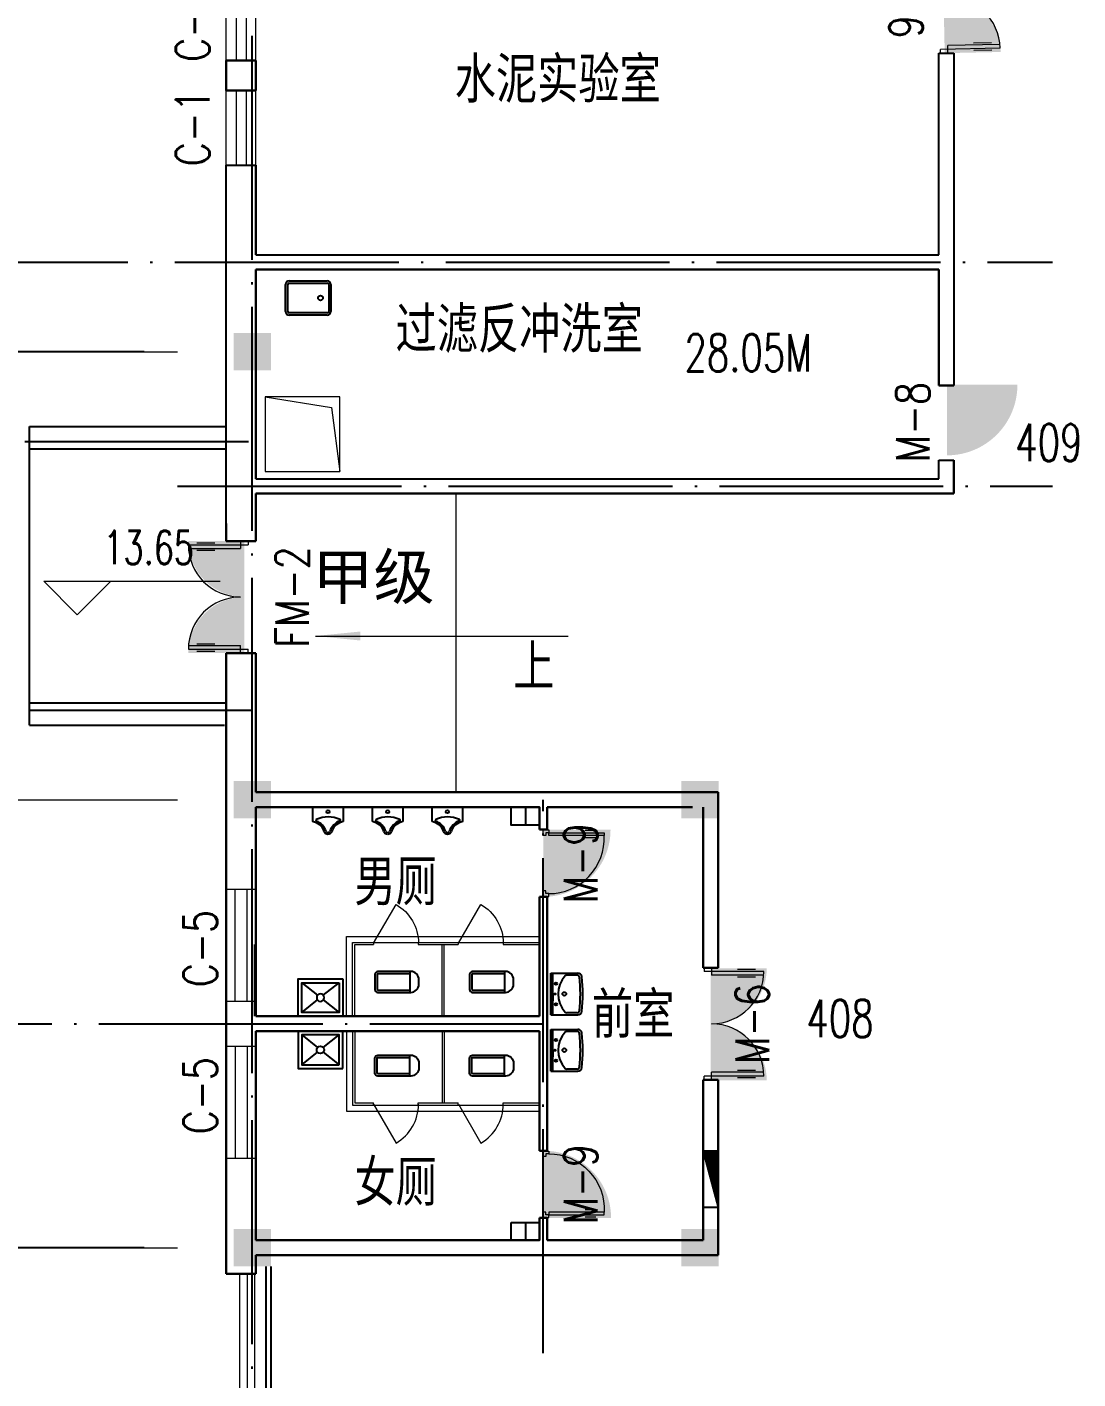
# Model space of a CAD drawing. Extents: x -220435 to 246757, y -381552 to -223577.
# Drawn here: x 154745 to 168829, y -314541 to -296434 of the extents above; entities that cross this region are included whole.
import ezdxf
from ezdxf.enums import TextEntityAlignment as Align

# ---------------------------------------------------------------- set-up
doc = ezdxf.new("R2010")
doc.units = 0
doc.header["$LTSCALE"] = 1500
doc.header["$MEASUREMENT"] = 0
doc.linetypes.add('DASH', pattern=[0.35, 0.25, -0.1])
doc.linetypes.add('DOTE', pattern=[2.42, 2, -0.2, 0.02, -0.2])
doc.layers.get('0').update_dxf_attribs({"linetype": 'CONTINUOUS'})
doc.layers.get('DEFPOINTS').update_dxf_attribs({"linetype": 'CONTINUOUS'})
for name, color, linetype in [('AXIS', 7, 'CONTINUOUS'), ('COLUMN', 7, 'CONTINUOUS'), ('DOTE', 7, 'DOTE'), ('JELIBTLTC', 7, 'CONTINUOUS'), ('LVTRY', 7, 'CONTINUOUS'), ('PUB_WALL', 7, 'CONTINUOUS'), ('WALL', 7, 'CONTINUOUS'), ('WINDOW_TEXT', 7, 'CONTINUOUS'), ('模压门', 90, 'CONTINUOUS'), ('防火门', 10, 'CONTINUOUS'), ('防盗门', 180, 'CONTINUOUS')]:
    doc.layers.add(name, color=color, linetype=linetype)
for name, color, linetype, lineweight in [('PUB_DIM', 7, 'CONTINUOUS', 0), ('WINDOW', 7, 'CONTINUOUS', 0), ('我的', 7, 'CONTINUOUS', 0)]:
    doc.layers.add(name, color=color, linetype=linetype, lineweight=lineweight)
doc.styles.add('_SIMPLEX', font='SIMPLEX.shx', dxfattribs={"width": 0.8})
doc.styles.add('DIM_FONT', font='TXT.shx', dxfattribs={"width": 0.7})
doc.styles.add('HZ4', font='')
doc.styles.add('JELIBTLZX1', font='arial.ttf', dxfattribs={"width": 0.65})
doc.styles.add('SIMPLEX', font='SIMPLEX.SHX')
doc.styles.get('HZ4').set_extended_font_data('SimSun')
doc.dimstyles.new('DIMN150', dxfattribs={"dimscale": 1.5, "dimtxt": 300, "dimasz": 1, "dimexe": 250, "dimexo": 300, "dimgap": 150, "dimtad": 1, "dimdec": 0, "dimzin": 0, "dimdsep": 46, "dimtxsty": 'DIM_FONT', "dimblk": '_DIMX', "dimcen": 0.09, "dimclrt": 7, "dimadec": 0, "dimazin": 0, "dimtfac": 1, "dimtdec": 0, "dimtix": 1, "dimtmove": 2, "dimatfit": 3, "dimldrblk": '_DIMX', "dimfxl": 1, "dimtolj": 1, "dimtzin": 0, "dimarcsym": 0})

# ---------------------------------------------------------------- blocks, each defined once
blk = doc.blocks.new('_LV1')
for p, q in [((-280, 0), (280, 0)), ((-280, 0), (-280, -361)), ((280, 0), (280, -361)), ((-280, -29), (280, -29)), ((0, -29), (-90, -29)), ((-90, -29), (90, -29)), ((-251, -356), (-251, -214)), ((251, -356), (251, -215))]:
    blk.add_line(p, q)
for centre, radius in [((-139, -69), 15), ((1, -182), 24.9), ((0, -57), 8), ((139, -69), 15)]:
    blk.add_circle(centre, radius)
for centre, radius, start, end in [((0, -452), 354, 46.7581, 133.1543), ((-224, -361), 56, 180, 263.481), ((-223, -214), 28, 133.1543, 180), ((-223, -356), 28, 180, 263.4984), ((223, -356), 28, 276.5122, 0), ((224, -361), 56, 276.519, 0), ((223, -215), 28, 0, 46.7581), ((0, 1600), 2029, 263.481, 276.519), ((0, 1600), 1997, 263.4984, 276.5122)]:
    blk.add_arc(centre, radius, start, end)
blk = doc.blocks.new('_DIMX')
blk.add_line((-150, 0), (150, 0))
at = {"const_width": 50}
blk.add_lwpolyline([(-70, -70), (70, 70)], dxfattribs=at)
blk = doc.blocks.new('*D391')
at = {"layer": 'DEFPOINTS', "color": 0, "lineweight": 20}
for p in [(156764, -270783), (147022, -349373), (156764, -349373)]:
    blk.add_point(p, dxfattribs=at)
at = {"layer": 'PUB_DIM', "color": 0, "lineweight": -2}
for p, q in [((156314, -270783), (146647, -270783)), ((147022, -270785), (147022, -349372)), ((156314, -349373), (146647, -349373))]:
    blk.add_line(p, q, dxfattribs=at)
at = {"layer": 'PUB_DIM', "color": 0, "lineweight": -2, "xscale": 1.5, "yscale": 1.5, "zscale": 1.5}
for p, rotation in [((147022, -270783), 90), ((147022, -349373), 270)]:
    blk.add_blockref('_DIMX', p, dxfattribs=dict(at, rotation=rotation))
at = {"layer": 'PUB_DIM', "color": 7, "insert": (146572, -310078), "char_height": 450, "attachment_point": 5, "rotation": 90, "style": 'DIM_FONT'}
blk.add_mtext('\\A1;78590', dxfattribs=at)
blk = doc.blocks.new('*D609')
at = {"layer": 'DEFPOINTS', "color": 0, "lineweight": 20}
for p in [(156764, -312783), (148222, -318783), (156764, -318783)]:
    blk.add_point(p, dxfattribs=at)
at = {"layer": 'PUB_DIM', "color": 0, "lineweight": -2}
for p, q in [((156314, -312783), (147847, -312783)), ((148222, -312785), (148222, -318782)), ((156314, -318783), (147847, -318783))]:
    blk.add_line(p, q, dxfattribs=at)
at = {"layer": 'PUB_DIM', "color": 0, "lineweight": -2, "xscale": 1.5, "yscale": 1.5, "zscale": 1.5}
for p, rotation in [((148222, -312783), 90), ((148222, -318783), 270)]:
    blk.add_blockref('_DIMX', p, dxfattribs=dict(at, rotation=rotation))
at = {"layer": 'PUB_DIM', "color": 7, "insert": (147772, -315783), "char_height": 450, "attachment_point": 5, "rotation": 90, "style": 'DIM_FONT'}
blk.add_mtext('\\A1;6000', dxfattribs=at)
blk = doc.blocks.new('_LV6')
for p, q in [((-140, -340), (-140, -780)), ((-110, -340), (-110, -770)), ((100, -300), (-100, -300)), ((100, -330), (-100, -330)), ((110, -770), (110, -340)), ((140, -780), (140, -340)), ((140, -770), (-140, -770)), ((-30, -890), (30, -890))]:
    blk.add_line(p, q)
for centre, radius, start, end in [((-100, -340), 40, 90, 180), ((-100, -340), 10, 90, 180), ((100, -340), 40, 0, 90), ((100, -340), 10, 0, 90), ((-30, -780), 110, 180, 270), ((30, -780), 110, 270, 0)]:
    blk.add_arc(centre, radius, start, end)
blk = doc.blocks.new('_DBLK')
blk.add_line((-0.5, 0), (0, -0.866))
blk.add_arc((-0.5, 0), 1, 300, 0)
at = {"layer": 'WINDOW_TEXT', "style": 'SIMPLEX', "flags": 9}
blk.add_attdef('A', text='', height=1, dxfattribs=at).set_placement((0, 1.5), align=Align.MIDDLE)
blk = doc.blocks.new('_GCBLK')
at = {"linetype": 'DASH'}
for p, q in [((-0.5, -0.5), (-0.5, 0.5)), ((0.5, -0.5), (0.5, 0.5)), ((-0.5, 0.2), (0.5, 0.2)), ((-0.5, -0.2), (0.5, -0.2))]:
    blk.add_line(p, q, dxfattribs=at)
at = {"layer": 'WINDOW_TEXT', "style": 'SIMPLEX', "flags": 9}
blk.add_attdef('A', text='', height=1, dxfattribs=at).set_placement((0, 1.5), align=Align.MIDDLE)
blk = doc.blocks.new('_FZH')
blk.add_solid([(-0.5, -0.5), (0.5, -0.5), (-0.5, 0.5), (0.5, 0.5)])
blk = doc.blocks.new('M_A23MCU')
for p, q in [((-0.454, 0.081), (-0.454, 0.905)), ((-0.454, 0.905), (-0.413, 0.905)), ((-0.413, 0.905), (-0.413, 0.081)), ((-0.489, 0.782), (-0.489, 0.624)), ((-0.378, 0.782), (-0.378, 0.624)), ((-0.495, -0.002), (-0.495, 0.081)), ((-0.495, 0.081), (-0.454, 0.081)), ((-0.413, 0.081), (-0.454, 0.081)), ((-0.454, 0.081), (-0.454, 0.039)), ((-0.454, 0.039), (-0.413, 0.039)), ((-0.413, 0.039), (-0.413, -0.002)), ((0.412, 0.039), (0.412, -0.002)), ((0.453, 0.039), (0.412, 0.039)), ((0.453, 0.081), (0.453, 0.039)), ((0.494, 0.081), (0.453, 0.081)), ((0.494, -0.002), (0.494, 0.081)), ((-0.413, -0.002), (-0.495, -0.002)), ((-0.495, -0.002), (-0.495, -0.002)), ((0.412, -0.002), (0.494, -0.002)), ((0.494, -0.002), (0.494, -0.002))]:
    blk.add_line(p, q)
blk.add_arc((-0.372, 0.082), 0.825, 359.9283, 92.866)
blk = doc.blocks.new('*D686')
at = {"layer": 'DEFPOINTS', "color": 0, "lineweight": 20}
for p in [(156764, -294783), (148222, -300783), (156764, -300783)]:
    blk.add_point(p, dxfattribs=at)
at = {"layer": 'PUB_DIM', "color": 0, "lineweight": -2}
for p, q in [((156314, -294783), (147847, -294783)), ((148222, -294785), (148222, -300782)), ((156314, -300783), (147847, -300783))]:
    blk.add_line(p, q, dxfattribs=at)
at = {"layer": 'PUB_DIM', "color": 0, "lineweight": -2, "xscale": 1.5, "yscale": 1.5, "zscale": 1.5}
for p, rotation in [((148222, -294783), 90), ((148222, -300783), 270)]:
    blk.add_blockref('_DIMX', p, dxfattribs=dict(at, rotation=rotation))
at = {"layer": 'PUB_DIM', "color": 7, "insert": (147772, -297783), "char_height": 450, "attachment_point": 5, "rotation": 90, "style": 'DIM_FONT'}
blk.add_mtext('\\A1;6000', dxfattribs=at)
blk = doc.blocks.new('M_A20TUI')
for p, q in [((-0.483, 0.396), (-0.483, 0.235)), ((-0.467, 0.471), (-0.467, -0.062)), ((-0.433, 0.47), (-0.433, 0.004)), ((-0.417, 0.396), (-0.417, 0.235)), ((0.417, 0.396), (0.417, 0.235)), ((0.433, 0.47), (0.433, 0.004)), ((0.467, 0.471), (0.467, -0.062)), ((0.483, 0.396), (0.483, 0.235)), ((-0.5, 0.004), (-0.433, 0.004)), ((-0.5, 0.004), (-0.5, -0.062)), ((0.5, 0.004), (0.433, 0.004)), ((0.5, 0.004), (0.5, -0.062)), ((-0.5, -0.062), (-0.467, -0.062)), ((0.5, -0.062), (0.467, -0.062))]:
    blk.add_line(p, q)
for centre, start, end in [((-0.467, 0.004), 0, 90), ((0.467, 0.004), 90, 180)]:
    blk.add_arc(centre, 0.467, start, end)
blk = doc.blocks.new('_LV8')
for p, q in [((-205, 0), (205, 0)), ((-205, -191), (-205, 0)), ((205, 0), (205, -191))]:
    blk.add_line(p, q)
blk.add_circle((0, -60), 20)
for centre, radius, start, end in [((-152, -175), 10, 114.1084, 248.1394), ((5, -526), 395, 66.6675, 114.1084), ((158, -173), 10, 290.4941, 66.6675), ((-243, -391), 203, 19.2639, 79.2894), ((-243, -401), 233, 19.2639, 68.1394), ((0, -306), 54, 199.2639, 269.7777), ((0, -316), 24, 199.2639, 269.4998), ((0, -306), 54, 270.2223, 340.7361), ((0, -316), 24, 270.5002, 340.7361), ((243, -401), 233, 110.4941, 160.7361), ((243, -391), 203, 100.7106, 160.7361)]:
    blk.add_arc(centre, radius, start, end)
blk = doc.blocks.new('_ARROW')
blk.add_solid([(0, 0), (-1, 0.1), (-1, -0.1)])
blk = doc.blocks.new('_LV11')
for p, q in [((-255, 0), (255, 0)), ((-305, -410), (-305, -50)), ((-275, -410), (-275, -50)), ((-255, -30), (255, -30)), ((275, -50), (275, -410)), ((305, -50), (305, -410)), ((255, -430), (-255, -430)), ((255, -460), (-255, -460))]:
    blk.add_line(p, q)
blk.add_circle((165, -230), 32.5)
for centre, radius, start, end in [((-255, -50), 50, 90, 180), ((255, -50), 50, 0, 90), ((-255, -50), 20, 90, 180), ((255, -50), 20, 0, 90), ((-255, -410), 50, 180, 270), ((-255, -410), 20, 180, 270), ((255, -410), 50, 270, 0), ((255, -410), 20, 270, 0)]:
    blk.add_arc(centre, radius, start, end)
blk = doc.blocks.new('_WBLK')
for p, q in [((-0.5, 0.5), (0.5, 0.5)), ((0.5, 0.167), (-0.5, 0.167)), ((0.5, -0.167), (-0.5, -0.167)), ((-0.5, -0.5), (0.5, -0.5))]:
    blk.add_line(p, q)
at = {"layer": 'WINDOW_TEXT', "style": 'SIMPLEX', "flags": 9}
blk.add_attdef('A', text='', height=1, dxfattribs=at).set_placement((0, 1.5), align=Align.MIDDLE)
blk = doc.blocks.new('_LV12')
for p, q in [((-250, -50), (-39, -219)), ((39, -219), (250, -50)), ((-250, -450), (-39, -281)), ((39, -281), (250, -450))]:
    blk.add_line(p, q)
for points in [[(300, -500), (300, 0), (-300, 0), (-300, -500)], [(250, -450), (250, -50), (-250, -50), (-250, -450)]]:
    blk.add_lwpolyline(points, close=True)
blk.add_circle((0, -250), 50)

msp = doc.modelspace()

# ---------------------------------------------------------------- hatches: boundary and pattern name
at = {"linetype": 'ByBlock'}
h = msp.add_hatch(dxfattribs=at)
h.set_pattern_fill('ANSI31', color=256, scale=10, style=0)
h.set_pattern_definition([(45, (261649.9075, -457780.7517), (-0.8838834765, 0.8838834765), [])])
h.paths.add_polyline_path([(164007.3, -311490), (163807.3, -311490), (164007.3, -312240)])
at = {"layer": '模压门'}
for points in [[(162564.7, -307184.1, -0.4142136), (161664.7, -308084.1), (161664.7, -307184.1)], [(164658.3, -309040.3, -0.4142136), (163908.3, -309790.3), (163908.3, -309040.3)], [(164658.3, -310540.3, 0.4142136), (163908.3, -309790.3), (163908.3, -310540.3)], [(162572.3, -312384.1, 0.4142136), (161672.3, -311484.1), (161672.3, -312384.1)]]:
    msp.add_hatch(color=256, dxfattribs=at).paths.add_polyline_path(points)
at = {"layer": '防火门'}
for points in [[(156907.3, -303318, 0.4142136), (157657.3, -304068), (157657.3, -303318)], [(156907.3, -304818, -0.4142136), (157657.3, -304068), (157657.3, -304818)]]:
    msp.add_hatch(color=256, dxfattribs=at).paths.add_polyline_path(points)
at = {"layer": '防盗门'}
for points in [[(167793, -296768.6, 0.4142136), (167027.6, -296034.3), (167043.2, -296784.1)], [(168017.7, -301226.2, -0.4142136), (167072.7, -302171.2), (167072.7, -301226.2)]]:
    msp.add_hatch(color=256, dxfattribs=at).paths.add_polyline_path(points)

# ---------------------------------------------------------------- linework, layer by layer
at = {"linetype": 'ByBlock'}
for p, q in [((161423.6, -306883.4), (161423.6, -307123.4)), ((163807.3, -311490), (164007.3, -312240)), ((161423.6, -312443.4), (161423.6, -312683.4)), ((157943.6, -313033.4), (157943.6, -318433.4)), ((158013.6, -313033.4), (158013.6, -318433.4))]:
    msp.add_line(p, q, dxfattribs=at)
for points in [[(161233.6, -306883.4), (161613.6, -306883.4), (161613.6, -307123.4), (161233.6, -307123.4), (161233.6, -306883.4)], [(163807.3, -311490), (163807.3, -312240), (164007.3, -312240), (164007.3, -311490), (163807.3, -311490)], [(161233.6, -312443.4), (161613.6, -312443.4), (161613.6, -312683.4), (161233.6, -312683.4), (161233.6, -312443.4)]]:
    msp.add_lwpolyline(points, dxfattribs=at)
at = {"layer": 'AXIS'}
for p, q in [((154776.6, -301783.4), (157413.6, -301783.4)), ((154776.6, -305483.4), (154776.6, -301783.4)), ((154776.6, -302083.4), (157413.6, -302083.4)), ((154776.6, -305483.4), (157413.6, -305483.4)), ((154776.6, -305783.4), (154776.6, -305483.4)), ((154776.6, -305783.4), (157393.6, -305783.4))]:
    msp.add_line(p, q, dxfattribs=at)
at = {"layer": 'DOTE'}
for p, q in [((157763.6, -350373.4), (157763.6, -269783.4)), ((153095.9, -299583.4), (168487.2, -299583.4)), ((154713.6, -301983.4), (157763.6, -301983.4)), ((156763.6, -302583.4), (168487.2, -302583.4)), ((154776.6, -305583.4), (157763.6, -305583.4)), ((161663.6, -314194.4), (161663.6, -306783.4)), ((152077.5, -309783.4), (161663.6, -309783.4))]:
    msp.add_line(p, q, dxfattribs=at)
at = {"layer": 'PUB_DIM'}
for p, q in [((145521.8, -300783.4), (156763.6, -300783.4)), ((154969.2, -303854.6), (155869.2, -303854.6)), ((155419.2, -304304.6), (154969.2, -303854.6)), ((155419.2, -303854.6), (157331.7, -303854.6)), ((155869.2, -303854.6), (155419.2, -304304.6)), ((145521.8, -306783.4), (156763.6, -306783.4)), ((145521.8, -312783.4), (156763.6, -312783.4))]:
    msp.add_line(p, q, dxfattribs=at)
msp.add_lwpolyline([(158611.1, -304590.6), (161997.7, -304590.6)], dxfattribs=at)
at = {"layer": 'PUB_WALL'}
for p, q in [((157413.6, -297283.4), (157413.6, -296883.4)), ((157413.6, -296883.4), (157813.6, -296883.4)), ((157413.6, -296883.4), (157413.6, -297283.4)), ((157813.6, -296883.4), (157413.6, -296883.4)), ((157813.6, -296883.4), (157813.6, -297283.4)), ((157813.6, -297283.4), (157813.6, -296883.4)), ((166963.6, -299483.4), (166963.6, -296783.4)), ((166963.6, -296783.4), (167163.6, -296783.4)), ((166963.6, -299483.4), (166963.6, -296783.4)), ((166963.6, -296783.4), (167163.6, -296783.4)), ((167163.6, -296783.4), (167163.6, -301233.2)), ((167163.6, -296783.4), (167163.6, -301233.2)), ((157813.6, -297283.4), (157413.6, -297283.4)), ((157413.6, -297283.4), (157813.6, -297283.4)), ((157413.6, -303163.6), (157413.6, -298283.4)), ((157413.6, -298283.4), (157813.6, -298283.4)), ((157413.6, -303163.6), (157413.6, -298283.4)), ((157413.6, -298283.4), (157813.6, -298283.4)), ((157813.6, -298283.4), (157813.6, -299483.4)), ((157813.6, -298283.4), (157813.6, -299483.4)), ((157813.6, -299483.4), (166963.6, -299483.4)), ((157813.6, -299483.4), (166963.6, -299483.4)), ((166963.6, -299683.4), (157813.6, -299683.4)), ((157813.6, -299683.4), (157813.6, -302483.4)), ((166963.6, -299683.4), (157813.6, -299683.4)), ((157813.6, -299683.4), (157813.6, -302483.4)), ((166963.6, -301233.2), (166963.6, -299683.4)), ((166963.6, -301233.2), (166963.6, -299683.4)), ((157813.6, -301284.7), (157813.6, -301284.7)), ((157813.6, -301284.7), (157813.6, -301284.7)), ((167163.6, -301233.2), (166963.6, -301233.2)), ((167163.6, -301233.2), (166963.6, -301233.2)), ((166963.6, -302483.4), (166963.6, -302233.2)), ((166963.6, -302233.2), (167163.6, -302233.2)), ((166963.6, -302233.2), (167163.6, -302233.2)), ((166963.6, -302483.4), (166963.6, -302233.2)), ((167163.6, -302233.2), (167163.6, -302683.4)), ((167163.6, -302233.2), (167163.6, -302683.4)), ((157813.6, -302483.4), (166963.6, -302483.4)), ((157813.6, -302483.4), (166963.6, -302483.4)), ((167163.6, -302683.4), (157813.6, -302683.4)), ((157813.6, -302683.4), (157813.6, -303318)), ((167163.6, -302683.4), (157813.6, -302683.4)), ((157813.6, -302683.4), (157813.6, -303318)), ((157413.6, -303083.6), (157413.6, -303318)), ((157413.6, -303318), (157413.6, -303083.6)), ((157413.6, -303318), (157413.6, -303163.6)), ((157413.6, -303318), (157413.6, -303163.6)), ((157813.6, -303318), (157413.6, -303318)), ((157813.6, -303318), (157413.6, -303318)), ((157413.6, -313133.4), (157413.6, -304818)), ((157413.6, -304818), (157813.6, -304818)), ((157813.6, -304818), (157413.6, -304818)), ((157413.6, -304818), (157413.6, -313133.4)), ((157813.6, -304818), (157813.6, -306683.4)), ((157813.6, -306683.4), (157813.6, -304818)), ((157813.6, -306683.4), (164007.3, -306683.4)), ((164007.3, -306683.4), (157813.6, -306683.4)), ((164007.3, -306683.4), (164007.3, -309033.5)), ((164007.3, -309033.5), (164007.3, -306683.4)), ((161613.6, -306883.4), (157813.6, -306883.4)), ((157813.6, -306883.4), (157813.6, -309683.4)), ((157813.6, -309683.4), (157813.6, -306883.4)), ((157813.6, -306883.4), (161613.6, -306883.4)), ((161613.6, -307183.4), (161613.6, -306883.4)), ((161613.6, -306883.4), (161613.6, -307183.4)), ((163663.6, -306883.4), (161713.6, -306883.4)), ((161713.6, -306883.4), (161713.6, -307183.4)), ((161713.6, -307183.4), (161713.6, -306883.4)), ((161713.6, -306883.4), (163663.6, -306883.4)), ((163807.3, -309033.5), (163807.3, -306883.4)), ((163807.3, -306883.4), (163807.3, -309033.5)), ((161713.6, -307183.4), (161613.6, -307183.4)), ((161613.6, -307183.4), (161713.6, -307183.4)), ((161613.6, -309683.4), (161613.6, -308083.4)), ((161613.6, -308083.4), (161713.6, -308083.4)), ((161713.6, -308083.4), (161613.6, -308083.4)), ((161613.6, -308083.4), (161613.6, -309683.4)), ((161713.6, -308083.4), (161713.6, -309783.4)), ((161713.6, -309783.4), (161713.6, -308083.4)), ((164007.3, -309033.5), (163807.3, -309033.5)), ((163807.3, -309033.5), (164007.3, -309033.5)), ((157813.6, -309683.4), (161613.6, -309683.4)), ((157813.6, -309683.4), (161563.6, -309683.4)), ((161563.6, -309683.4), (157813.6, -309683.4)), ((161613.6, -309683.4), (157813.6, -309683.4)), ((157813.6, -309683.4), (161563.6, -309683.4)), ((161563.6, -309683.4), (157813.6, -309683.4)), ((161713.6, -309783.4), (161713.6, -311483.4)), ((161713.6, -311483.4), (161713.6, -309783.4)), ((161613.6, -309883.4), (157813.6, -309883.4)), ((157813.6, -309883.4), (161563.6, -309883.4)), ((161563.6, -309883.4), (157813.6, -309883.4)), ((157813.6, -309883.4), (157813.6, -312683.4)), ((157813.6, -312683.4), (157813.6, -309883.4)), ((157813.6, -309883.4), (161563.6, -309883.4)), ((161563.6, -309883.4), (157813.6, -309883.4)), ((157813.6, -309883.4), (161613.6, -309883.4)), ((161613.6, -311483.4), (161613.6, -309883.4)), ((161613.6, -309883.4), (161613.6, -311483.4)), ((163807.3, -312683.4), (163807.3, -310533.5)), ((163807.3, -310533.5), (164007.3, -310533.5)), ((164007.3, -310533.5), (163807.3, -310533.5)), ((163807.3, -310533.5), (163807.3, -312683.4)), ((164007.3, -310533.5), (164007.3, -312883.4)), ((164007.3, -312883.4), (164007.3, -310533.5)), ((161713.6, -311483.4), (161613.6, -311483.4)), ((161613.6, -311483.4), (161713.6, -311483.4)), ((161613.6, -312683.4), (161613.6, -312383.4)), ((161613.6, -312383.4), (161713.6, -312383.4)), ((161713.6, -312383.4), (161613.6, -312383.4)), ((161613.6, -312383.4), (161613.6, -312683.4)), ((161713.6, -312383.4), (161713.6, -312683.4)), ((161713.6, -312683.4), (161713.6, -312383.4)), ((157813.6, -312683.4), (161613.6, -312683.4)), ((161613.6, -312683.4), (157813.6, -312683.4)), ((161713.6, -312683.4), (163807.3, -312683.4)), ((163807.3, -312683.4), (161713.6, -312683.4)), ((164007.3, -312883.4), (157813.6, -312883.4)), ((157813.6, -312883.4), (157813.6, -313133.4)), ((157813.6, -313133.4), (157813.6, -312883.4)), ((157813.6, -312883.4), (164007.3, -312883.4)), ((157813.6, -313133.4), (157413.6, -313133.4)), ((157413.6, -313133.4), (157813.6, -313133.4))]:
    msp.add_line(p, q, dxfattribs=at)
at = {"layer": 'WALL'}
for p, q in [((157413.6, -297283.4), (157413.6, -296883.4)), ((157413.6, -296883.4), (157813.6, -296883.4)), ((157813.6, -297283.4), (157813.6, -296883.4)), ((166963.6, -299483.4), (166963.6, -296783.4)), ((166963.6, -296783.4), (167163.6, -296783.4)), ((167163.6, -296783.4), (167163.6, -301233.2)), ((157413.6, -297283.4), (157813.6, -297283.4)), ((157413.6, -303163.6), (157413.6, -298283.4)), ((157413.6, -298283.4), (157813.6, -298283.4)), ((157813.6, -299483.4), (157813.6, -298283.4)), ((157813.6, -299483.4), (166963.6, -299483.4)), ((157813.6, -299683.4), (166963.6, -299683.4)), ((157813.6, -302483.4), (157813.6, -299683.4)), ((166963.6, -299683.4), (166963.6, -301233.2)), ((157813.6, -301284.7), (157813.6, -301284.7)), ((166963.6, -301233.2), (167163.6, -301233.2)), ((166963.6, -302483.4), (166963.6, -302233.2)), ((166963.6, -302233.2), (167163.6, -302233.2)), ((167163.6, -302683.4), (167163.6, -302233.2)), ((157813.6, -302483.4), (166963.6, -302483.4)), ((157813.6, -302683.4), (167163.6, -302683.4)), ((157813.6, -303318), (157813.6, -302683.4)), ((157413.6, -303318), (157413.6, -303083.6)), ((157413.6, -303318), (157413.6, -303163.6)), ((157413.6, -303318), (157813.6, -303318)), ((157413.6, -313133.4), (157413.6, -304818)), ((157413.6, -304818), (157813.6, -304818)), ((157813.6, -306683.4), (157813.6, -304818)), ((157813.6, -306683.4), (164007.3, -306683.4)), ((164007.3, -306683.4), (164007.3, -309033.5)), ((157813.6, -309683.4), (157813.6, -306883.4)), ((161613.6, -306883.4), (157813.6, -306883.4)), ((161613.6, -306883.4), (161613.6, -307183.4)), ((161713.6, -306883.4), (163663.6, -306883.4)), ((161713.6, -306883.4), (161713.6, -307183.4)), ((163807.3, -306883.4), (163807.3, -309033.5)), ((161713.6, -307183.4), (161613.6, -307183.4)), ((161613.6, -308083.4), (161613.6, -309683.4)), ((161713.6, -308083.4), (161613.6, -308083.4)), ((161713.6, -308083.4), (161713.6, -309783.4)), ((163807.3, -309033.5), (164007.3, -309033.5)), ((161613.6, -309683.4), (157813.6, -309683.4)), ((157813.6, -309683.4), (161563.6, -309683.4)), ((157813.6, -309683.4), (161563.6, -309683.4)), ((161713.6, -309783.4), (161713.6, -311483.4)), ((161613.6, -309883.4), (157813.6, -309883.4)), ((157813.6, -309883.4), (161563.6, -309883.4)), ((157813.6, -309883.4), (161563.6, -309883.4)), ((157813.6, -312683.4), (157813.6, -309883.4)), ((161613.6, -309883.4), (161613.6, -311483.4)), ((163807.3, -310533.5), (164007.3, -310533.5)), ((163807.3, -312683.4), (163807.3, -310533.5)), ((164007.3, -310533.5), (164007.3, -312883.4)), ((161713.6, -311483.4), (161613.6, -311483.4)), ((161713.6, -312383.4), (161613.6, -312383.4)), ((161613.6, -312383.4), (161613.6, -312683.4)), ((161713.6, -312383.4), (161713.6, -312683.4)), ((161613.6, -312683.4), (157813.6, -312683.4)), ((161713.6, -312683.4), (163807.3, -312683.4)), ((157813.6, -312883.4), (164007.3, -312883.4)), ((157813.6, -313133.4), (157813.6, -312883.4)), ((157413.6, -313133.4), (157813.6, -313133.4))]:
    msp.add_line(p, q, dxfattribs=at)
at = {"layer": 'WINDOW'}
for p, q in [((157935.6, -301385.3), (158823.3, -301528.5)), ((158935.6, -301385.3), (157935.6, -301385.3)), ((157935.6, -301385.3), (157935.6, -302385.3)), ((158935.6, -302385.3), (158935.6, -301385.3)), ((158823.3, -301528.5), (158935.6, -302385.3)), ((157935.6, -302385.3), (158935.6, -302385.3)), ((160493.6, -302683.4), (160493.6, -306683.4)), ((159027, -308613.4), (161613.6, -308613.4)), ((159027, -309683.4), (159027, -308613.4)), ((159107, -309683.4), (159107, -308693.4)), ((159107, -308693.4), (161613.6, -308693.4)), ((159387.2, -308693.4), (159387.2, -308723.4)), ((159987.2, -308693.4), (159987.2, -308723.4)), ((160523.8, -308693.4), (160523.8, -308723.4)), ((161123.8, -308693.4), (161123.8, -308723.4)), ((157793.6, -309683.4), (157793.6, -308723.4)), ((159137, -309683.4), (159137, -308723.4)), ((159137, -308723.4), (159387.2, -308723.4)), ((159987.2, -308723.4), (160523.8, -308723.4)), ((160307, -309683.4), (160307, -308723.4)), ((160337, -309683.4), (160337, -308723.4)), ((161123.8, -308723.4), (161613.6, -308723.4)), ((159027, -309883.4), (159027, -310953.4)), ((159107, -309883.4), (159107, -310873.4)), ((159137, -309883.4), (159137, -310843.4)), ((160307, -309883.4), (160307, -310843.4)), ((160337, -309883.4), (160337, -310843.4)), ((159107, -310873.4), (161613.6, -310873.4)), ((159137, -310843.4), (159387.2, -310843.4)), ((159387.2, -310873.4), (159387.2, -310843.4)), ((159987.2, -310843.4), (160523.8, -310843.4)), ((159987.2, -310873.4), (159987.2, -310843.4)), ((160523.8, -310873.4), (160523.8, -310843.4)), ((161123.8, -310843.4), (161613.6, -310843.4)), ((161123.8, -310873.4), (161123.8, -310843.4)), ((159027, -310953.4), (161613.6, -310953.4)), ((157593.6, -313133.4), (157593.6, -318433.4)), ((157693.6, -313133.4), (157693.6, -318433.4)), ((157793.6, -313133.4), (157793.6, -318433.4))]:
    msp.add_line(p, q, dxfattribs=at)

# ---------------------------------------------------------------- block references
at = {"layer": 'COLUMN', "xscale": 500, "yscale": 500, "zscale": 500}
for p in [(157763.6, -300783.4), (157763.6, -306783.4), (163763.6, -306783.4), (157763.6, -312783.4), (163763.6, -312783.4)]:
    msp.add_blockref('_FZH', p, dxfattribs=at)
at = {"layer": 'LVTRY'}
for name, p in [('_LV11', (158513.2, -299832.6)), ('_LV8', (158778.2, -306883.4)), ('_LV8', (158778.2, -306883.4)), ('_LV8', (159578.2, -306883.4)), ('_LV8', (159578.2, -306883.4)), ('_LV8', (160378.2, -306883.4)), ('_LV8', (160378.2, -306883.4)), ('_LV12', (158677, -309883.4))]:
    msp.add_blockref(name, p, dxfattribs=at)
at = {"layer": 'LVTRY', "xscale": -1}
for name, p, rotation in [('_LV12', (158677, -309683.4), 180), ('_LV6', (159107, -310343.5), 90), ('_LV6', (160375.5, -310343.5), 90)]:
    msp.add_blockref(name, p, dxfattribs=dict(at, rotation=rotation))
at = {"layer": 'LVTRY', "rotation": 90}
for name, p in [('_LV6', (159107, -309223.3)), ('_LV6', (160375.5, -309223.3)), ('_LV1', (161763.6, -309384.9)), ('_LV1', (161763.6, -310138.5))]:
    msp.add_blockref(name, p, dxfattribs=at)
at = {"layer": 'PUB_DIM', "xscale": 600, "yscale": 600, "zscale": 600, "rotation": 180}
msp.add_blockref('_ARROW', (158611.1, -304590.6), dxfattribs=at)
at = {"layer": 'WINDOW'}
ref = msp.add_blockref('M_A20TUI', (167065.5, -296033.4), dxfattribs=dict(at, xscale=-1500, yscale=-1500, zscale=1500, rotation=91.18852992962933))
ref.add_attrib('A', 'M-6', dxfattribs={"layer": 'WINDOW_TEXT', "height": 450, "rotation": 271.18853, "style": '_SIMPLEX', "width": 0.8, "flags": 8}).set_placement((166515.6, -296044.8), align=Align.MIDDLE)
ref = msp.add_blockref('_WBLK', (157613.6, -296383.4), dxfattribs=dict(at, xscale=1000, yscale=399.9999999999418, zscale=1000, rotation=90))
ref.add_attrib('A', 'C-1', dxfattribs={"layer": 'WINDOW_TEXT', "height": 450, "rotation": 90, "style": '_SIMPLEX', "width": 0.8, "flags": 8}).set_placement((156963.6, -296383.4), align=Align.MIDDLE)
ref = msp.add_blockref('_WBLK', (157613.6, -297783.4), dxfattribs=dict(at, xscale=1000, yscale=400.0000000000582, zscale=1000, rotation=90))
ref.add_attrib('A', 'C-1', dxfattribs={"layer": 'WINDOW_TEXT', "height": 450, "rotation": 90, "style": '_SIMPLEX', "width": 0.8, "flags": 8}).set_placement((156963.6, -297783.4), align=Align.MIDDLE)
ref = msp.add_blockref('M_A20TUI', (157613.6, -304068), dxfattribs=dict(at, xscale=1500, yscale=1500, zscale=1500, rotation=90))
ref.add_attrib('A', 'FM-2', dxfattribs={"layer": 'WINDOW_TEXT', "height": 450, "rotation": 90, "style": '_SIMPLEX', "width": 0.8, "flags": 8}).set_placement((158298.1, -304068), align=Align.MIDDLE)
ref = msp.add_blockref('M_A23MCU', (161663.6, -307633.4), dxfattribs=dict(at, xscale=900, yscale=900, zscale=900, rotation=270))
ref.add_attrib('A', 'M-9', dxfattribs={"layer": 'WINDOW_TEXT', "height": 450, "rotation": 90, "style": '_SIMPLEX', "width": 0.8, "flags": 8}).set_placement((162163.6, -307633.4), align=Align.MIDDLE)
for name, p, xscale, yscale, zscale, rotation in [('_GCBLK', (157613.6, -308733.4), 1500, 400, 1500, 90), ('_DBLK', (159690.5, -308705.2), -600, 600, 600, 180), ('_DBLK', (160827.1, -308705.2), -600, 600, 600, 180), ('_GCBLK', (157613.6, -310833.4), 1500, 400, 1500, 270)]:
    msp.add_blockref(name, p, dxfattribs=dict(at, xscale=xscale, yscale=yscale, zscale=zscale, rotation=rotation))
ref = msp.add_blockref('M_A20TUI', (163913.6, -309783.5), dxfattribs=dict(at, xscale=1500, yscale=1500, zscale=1500, rotation=270))
ref.add_attrib('A', 'M-6', dxfattribs={"layer": 'WINDOW_TEXT', "height": 450, "rotation": 90, "style": '_SIMPLEX', "width": 0.8, "flags": 8}).set_placement((164463.6, -309783.5), align=Align.MIDDLE)
at = {"layer": 'WINDOW', "xscale": 600, "yscale": 600, "zscale": 600}
for p in [(159690.5, -310861.6), (160827.1, -310861.6)]:
    msp.add_blockref('_DBLK', p, dxfattribs=at)
at = {"layer": 'WINDOW'}
ref = msp.add_blockref('M_A23MCU', (161663.6, -311933.4), dxfattribs=dict(at, xscale=-900, yscale=900, zscale=900, rotation=270))
ref.add_attrib('A', 'M-9', dxfattribs={"layer": 'WINDOW_TEXT', "height": 450, "rotation": 90, "style": '_SIMPLEX', "width": 0.8, "flags": 8}).set_placement((162163.6, -311933.4), align=Align.MIDDLE)

# ---------------------------------------------------------------- texts
at = {"layer": 'JELIBTLTC', "style": 'JELIBTLZX1', "width": 0.75}
for s, p in [('水泥实验室', (160476.5, -297389.8)), ('过滤反冲洗室', (159683.6, -300737.5)), ('上', (161260.9, -305254.8)), ('男厕', (159132.8, -308139.1)), ('前室', (162316.1, -309913.6)), ('女厕', (159132.8, -312163.5))]:
    msp.add_text(s, height=540, dxfattribs=at).set_placement(p)
at = {"layer": 'PUB_DIM', "style": 'DIM_FONT', "width": 0.7}
msp.add_text('13.65', height=450, dxfattribs=at).set_placement((156375.4, -303404.6), align=Align.MIDDLE)
at = {"layer": 'WINDOW', "style": 'SIMPLEX', "width": 0.8}
for s, p in [('M-8', (166840.7, -302267.2)), ('C-5', (157291.2, -309293.3)), ('C-5', (157291.2, -311264.9))]:
    msp.add_text(s, height=450, rotation=90, dxfattribs=at).set_placement(p)
at = {"layer": '我的', "linetype": 'ByBlock', "lineweight": 20, "char_height": 500, "attachment_point": 1, "style": 'DIM_FONT'}
for s, insert, width in [('{\\C3;28.05M}', (163556.2, -300546.6), 2092.346), ('{\\C1;409}', (167989.1, -301750.9), 1460.707), ('{\\C1;408}', (165190.2, -309462.9), 1460.707)]:
    msp.add_mtext(s, dxfattribs=dict(at, insert=insert, width=width))
at = {"layer": '防火门', "insert": (158570, -303495.1), "char_height": 600, "width": 511116, "attachment_point": 1, "style": 'HZ4'}
msp.add_mtext('甲级', dxfattribs=at)

# ---------------------------------------------------------------- dimensions: what is measured, and where the dimension line sits
at = {"layer": 'PUB_DIM'}
dim = msp.add_aligned_dim(p1=(156763.6, -270783.4), p2=(156763.6, -349373.4), distance=-9741.7, dimstyle='DIMN150', dxfattribs=at)
dim.commit()
dim.dimension.update_dxf_attribs({"geometry": '*D391', "text_midpoint": (146571.8, -310078.4)})
for base, p1, p2, picture, middle in [((148221.8, -300783.4), (156763.6, -294783.4), (156763.6, -300783.4), '*D686', (147771.8, -297783.4)), ((148221.8, -318783.4), (156763.6, -312783.4), (156763.6, -318783.4), '*D609', (147771.8, -315783.4))]:
    dim = msp.add_linear_dim(base=base, p1=p1, p2=p2, angle=90, dimstyle='DIMN150', dxfattribs=at)
    dim.commit()
    dim.dimension.update_dxf_attribs({"geometry": picture, "text_midpoint": middle})

doc.saveas('drawing.dxf')
